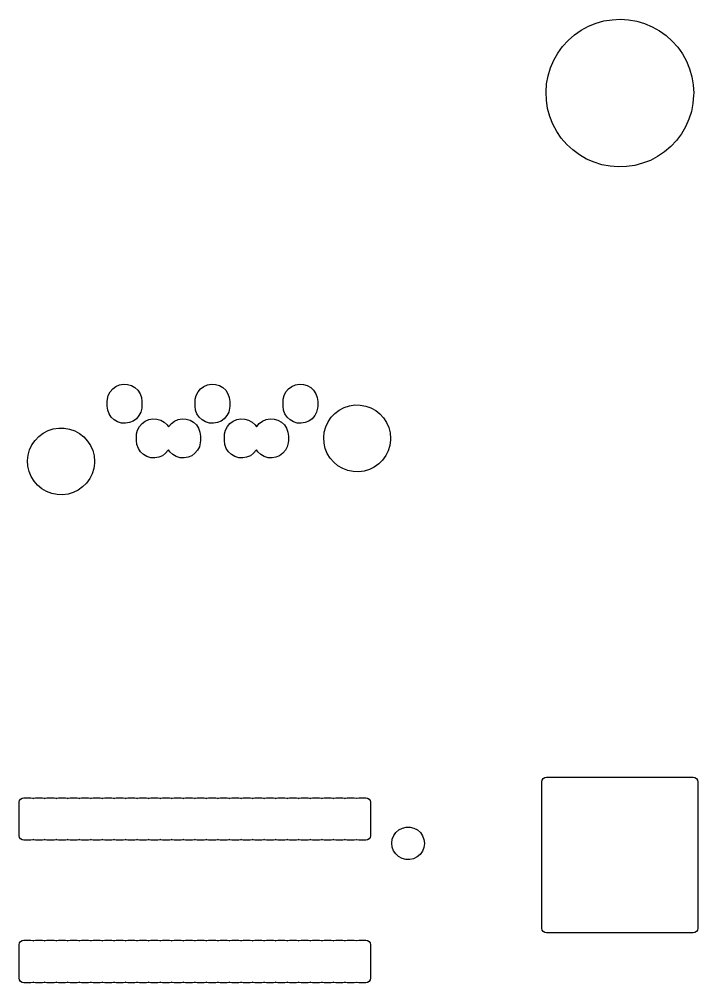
# Model space of a CAD drawing. Extents: x 0.05 to 3.94, y 0.07 to 3.93.
# Drawn here: x 2.775 to 3.933, y 2.282 to 3.926 of the extents above; entities that cross this region are included whole.
import ezdxf

# ---------------------------------------------------------------- set-up
doc = ezdxf.new("R2010")
doc.units = 0
doc.header["$MEASUREMENT"] = 0
doc.layers.add('BLACK', color=7, linetype='CONTINUOUS')

msp = doc.modelspace()

# ---------------------------------------------------------------- linework, layer by layer
at = {"layer": 'BLACK', "linetype": 'CONTINUOUS'}
for p, q in [((3.73399, 3.9073), (3.74636, 3.91399)), ((3.74636, 3.91399), (3.7594, 3.91926)), ((3.7594, 3.91926), (3.77295, 3.92305)), ((3.77295, 3.92305), (3.78683, 3.92529)), ((3.78683, 3.92529), (3.80088, 3.92598)), ((3.80088, 3.92598), (3.81492, 3.9251)), ((3.81492, 3.9251), (3.82877, 3.92266)), ((3.82877, 3.92266), (3.84226, 3.91868)), ((3.84226, 3.91868), (3.85523, 3.91323)), ((3.85523, 3.91323), (3.86751, 3.90637)), ((3.71185, 3.89001), (3.72244, 3.89928)), ((3.72244, 3.89928), (3.73399, 3.9073)), ((3.86751, 3.90637), (3.87894, 3.89818)), ((3.87894, 3.89818), (3.88939, 3.88877)), ((3.6941, 3.86825), (3.70237, 3.87963)), ((3.70237, 3.87963), (3.71185, 3.89001)), ((3.88939, 3.88877), (3.89873, 3.87825)), ((3.68715, 3.85602), (3.6941, 3.86825)), ((3.89873, 3.87825), (3.90684, 3.86676)), ((3.90684, 3.86676), (3.91362, 3.85444)), ((3.68161, 3.84309), (3.68715, 3.85602)), ((3.91362, 3.85444), (3.91898, 3.84143)), ((3.67755, 3.82962), (3.68161, 3.84309)), ((3.91898, 3.84143), (3.92285, 3.82791)), ((3.67403, 3.80176), (3.67501, 3.81579)), ((3.67501, 3.81579), (3.67755, 3.82962)), ((3.92285, 3.82791), (3.9252, 3.81404)), ((3.9252, 3.81404), (3.92598, 3.8)), ((3.67462, 3.78771), (3.67403, 3.80176)), ((3.92598, 3.8), (3.92594, 3.79648)), ((3.67677, 3.77381), (3.67462, 3.78771)), ((3.92476, 3.78247), (3.92203, 3.76867)), ((3.92594, 3.79648), (3.92476, 3.78247)), ((3.68046, 3.76023), (3.67677, 3.77381)), ((3.92203, 3.76867), (3.91777, 3.75526)), ((3.68563, 3.74716), (3.68046, 3.76023)), ((3.91777, 3.75526), (3.91205, 3.74241)), ((3.69224, 3.73474), (3.68563, 3.74716)), ((3.70018, 3.72313), (3.69224, 3.73474)), ((3.91205, 3.74241), (3.90493, 3.73028)), ((3.70937, 3.71248), (3.70018, 3.72313)), ((3.89651, 3.71902), (3.88688, 3.70877)), ((3.90493, 3.73028), (3.89651, 3.71902)), ((3.71969, 3.70293), (3.70937, 3.71248)), ((3.73102, 3.69458), (3.71969, 3.70293)), ((3.87617, 3.69965), (3.86451, 3.69178)), ((3.88688, 3.70877), (3.87617, 3.69965)), ((3.7432, 3.68755), (3.73102, 3.69458)), ((3.75609, 3.68192), (3.7432, 3.68755)), ((3.85204, 3.68527), (3.83893, 3.68018)), ((3.86451, 3.69178), (3.85204, 3.68527)), ((3.76952, 3.67776), (3.75609, 3.68192)), ((3.78334, 3.67512), (3.76952, 3.67776)), ((3.79736, 3.67404), (3.78334, 3.67512)), ((3.81142, 3.67453), (3.79736, 3.67404)), ((3.82533, 3.67659), (3.81142, 3.67453)), ((3.83893, 3.68018), (3.82533, 3.67659)), ((2.92732, 3.28423), (2.93043, 3.29032)), ((2.93043, 3.29032), (2.93486, 3.29553)), ((2.93486, 3.29553), (2.94037, 3.29959)), ((2.94037, 3.29959), (2.94666, 3.30226)), ((2.94666, 3.30226), (2.9534, 3.30342)), ((2.9534, 3.30342), (2.96023, 3.303)), ((2.96023, 3.303), (2.96677, 3.30102)), ((2.96677, 3.30102), (2.97269, 3.29758)), ((2.97269, 3.29758), (2.97765, 3.29288)), ((2.97765, 3.29288), (2.9814, 3.28716)), ((3.07732, 3.28423), (3.08043, 3.29032)), ((3.08043, 3.29032), (3.08486, 3.29553)), ((3.08486, 3.29553), (3.09037, 3.29959)), ((3.09037, 3.29959), (3.09666, 3.30226)), ((3.09666, 3.30226), (3.1034, 3.30342)), ((3.1034, 3.30342), (3.11023, 3.303)), ((3.11023, 3.303), (3.11677, 3.30102)), ((3.11677, 3.30102), (3.12269, 3.29758)), ((3.12269, 3.29758), (3.12765, 3.29288)), ((3.12765, 3.29288), (3.1314, 3.28716)), ((3.22732, 3.28423), (3.23043, 3.29032)), ((3.23043, 3.29032), (3.23486, 3.29553)), ((3.23486, 3.29553), (3.24037, 3.29959)), ((3.24037, 3.29959), (3.24666, 3.30226)), ((3.24666, 3.30226), (3.2534, 3.30342)), ((3.2534, 3.30342), (3.26023, 3.303)), ((3.26023, 3.303), (3.26677, 3.30102)), ((3.26677, 3.30102), (3.27269, 3.29758)), ((3.27269, 3.29758), (3.27765, 3.29288)), ((3.27765, 3.29288), (3.2814, 3.28716)), ((2.92547, 3.27394), (2.9257, 3.27759)), ((2.92547, 3.26606), (2.92547, 3.27394)), ((2.9257, 3.27759), (2.92732, 3.28423)), ((2.9814, 3.28716), (2.98374, 3.28073)), ((2.98374, 3.28073), (2.98453, 3.27394)), ((2.98453, 3.27394), (2.98453, 3.26606)), ((3.07547, 3.27394), (3.0757, 3.27759)), ((3.07547, 3.26606), (3.07547, 3.27394)), ((3.0757, 3.27759), (3.07732, 3.28423)), ((3.1314, 3.28716), (3.13374, 3.28073)), ((3.13374, 3.28073), (3.13453, 3.27394)), ((3.13453, 3.27394), (3.13453, 3.26606)), ((3.22547, 3.27394), (3.2257, 3.27759)), ((3.22547, 3.26606), (3.22547, 3.27394)), ((3.2257, 3.27759), (3.22732, 3.28423)), ((3.2814, 3.28716), (3.28374, 3.28073)), ((3.28374, 3.28073), (3.28453, 3.27394)), ((3.28453, 3.27394), (3.28453, 3.26606)), ((2.92626, 3.25927), (2.92547, 3.26606)), ((2.9286, 3.25284), (2.92626, 3.25927)), ((2.98268, 3.25577), (2.97957, 3.24968)), ((2.9843, 3.26241), (2.98268, 3.25577)), ((2.98453, 3.26606), (2.9843, 3.26241)), ((3.07626, 3.25927), (3.07547, 3.26606)), ((3.0786, 3.25284), (3.07626, 3.25927)), ((3.13268, 3.25577), (3.12957, 3.24968)), ((3.1343, 3.26241), (3.13268, 3.25577)), ((3.13453, 3.26606), (3.1343, 3.26241)), ((3.22626, 3.25927), (3.22547, 3.26606)), ((3.2286, 3.25284), (3.22626, 3.25927)), ((3.28268, 3.25577), (3.27957, 3.24968)), ((3.2843, 3.26241), (3.28268, 3.25577)), ((3.28453, 3.26606), (3.2843, 3.26241)), ((3.31395, 3.25363), (3.32143, 3.25925)), ((3.32143, 3.25925), (3.32973, 3.26357)), ((3.32973, 3.26357), (3.33862, 3.26648)), ((3.33862, 3.26648), (3.34787, 3.26789)), ((3.34787, 3.26789), (3.35722, 3.26778)), ((3.35722, 3.26778), (3.36643, 3.26614)), ((3.36643, 3.26614), (3.37525, 3.26301)), ((3.37525, 3.26301), (3.38344, 3.25849)), ((3.38344, 3.25849), (3.39078, 3.2527)), ((2.93235, 3.24712), (2.9286, 3.25284)), ((2.93731, 3.24242), (2.93235, 3.24712)), ((2.94323, 3.23898), (2.93731, 3.24242)), ((2.94977, 3.237), (2.94323, 3.23898)), ((2.96963, 3.24041), (2.96334, 3.23774)), ((2.97514, 3.24447), (2.96963, 3.24041)), ((2.97957, 3.24968), (2.97514, 3.24447)), ((2.98486, 3.23648), (2.99037, 3.24053)), ((2.99037, 3.24053), (2.99666, 3.24321)), ((2.99666, 3.24321), (3.0034, 3.24437)), ((3.0034, 3.24437), (3.01023, 3.24394)), ((3.01023, 3.24394), (3.01677, 3.24196)), ((3.01677, 3.24196), (3.02269, 3.23853)), ((3.02269, 3.23853), (3.02765, 3.23382)), ((3.03486, 3.23648), (3.04037, 3.24053)), ((3.04037, 3.24053), (3.04666, 3.24321)), ((3.04666, 3.24321), (3.0534, 3.24437)), ((3.0534, 3.24437), (3.06023, 3.24394)), ((3.06023, 3.24394), (3.06677, 3.24196)), ((3.06677, 3.24196), (3.07269, 3.23853)), ((3.07269, 3.23853), (3.07765, 3.23382)), ((3.08235, 3.24712), (3.0786, 3.25284)), ((3.08731, 3.24242), (3.08235, 3.24712)), ((3.09323, 3.23898), (3.08731, 3.24242)), ((3.09977, 3.237), (3.09323, 3.23898)), ((3.11963, 3.24041), (3.11334, 3.23774)), ((3.12514, 3.24447), (3.11963, 3.24041)), ((3.12957, 3.24968), (3.12514, 3.24447)), ((3.13486, 3.23648), (3.14037, 3.24053)), ((3.14037, 3.24053), (3.14666, 3.24321)), ((3.14666, 3.24321), (3.1534, 3.24437)), ((3.1534, 3.24437), (3.16023, 3.24394)), ((3.16023, 3.24394), (3.16677, 3.24196)), ((3.16677, 3.24196), (3.17269, 3.23853)), ((3.17269, 3.23853), (3.17765, 3.23382)), ((3.18486, 3.23648), (3.19037, 3.24053)), ((3.19037, 3.24053), (3.19666, 3.24321)), ((3.19666, 3.24321), (3.2034, 3.24437)), ((3.2034, 3.24437), (3.21023, 3.24394)), ((3.21023, 3.24394), (3.21677, 3.24196)), ((3.21677, 3.24196), (3.22269, 3.23853)), ((3.22269, 3.23853), (3.22765, 3.23382)), ((3.23235, 3.24712), (3.2286, 3.25284)), ((3.23731, 3.24242), (3.23235, 3.24712)), ((3.24323, 3.23898), (3.23731, 3.24242)), ((3.24977, 3.237), (3.24323, 3.23898)), ((3.26963, 3.24041), (3.26334, 3.23774)), ((3.27514, 3.24447), (3.26963, 3.24041)), ((3.27957, 3.24968), (3.27514, 3.24447)), ((3.29827, 3.23066), (3.30221, 3.23914)), ((3.30221, 3.23914), (3.30749, 3.24687)), ((3.30749, 3.24687), (3.31395, 3.25363)), ((3.39078, 3.2527), (3.39708, 3.24578)), ((3.39708, 3.24578), (3.40216, 3.23792)), ((2.81631, 3.21988), (2.82461, 3.2242)), ((2.82461, 3.2242), (2.8335, 3.22711)), ((2.8335, 3.22711), (2.84275, 3.22852)), ((2.84275, 3.22852), (2.8521, 3.22841)), ((2.8521, 3.22841), (2.86131, 3.22677)), ((2.86131, 3.22677), (2.87013, 3.22364)), ((2.87013, 3.22364), (2.87832, 3.21912)), ((2.9566, 3.23658), (2.94977, 3.237)), ((2.96334, 3.23774), (2.9566, 3.23658)), ((2.9757, 3.21853), (2.97732, 3.22517)), ((2.97732, 3.22517), (2.98043, 3.23127)), ((2.98043, 3.23127), (2.98486, 3.23648)), ((3.02765, 3.23382), (3.02995, 3.23032)), ((3.02995, 3.23032), (3.03043, 3.23127)), ((3.03043, 3.23127), (3.03486, 3.23648)), ((3.07765, 3.23382), (3.0814, 3.2281)), ((3.0814, 3.2281), (3.08374, 3.22167)), ((3.1066, 3.23658), (3.09977, 3.237)), ((3.11334, 3.23774), (3.1066, 3.23658)), ((3.1257, 3.21853), (3.12732, 3.22517)), ((3.12732, 3.22517), (3.13043, 3.23127)), ((3.13043, 3.23127), (3.13486, 3.23648)), ((3.17765, 3.23382), (3.17995, 3.23032)), ((3.17995, 3.23032), (3.18043, 3.23127)), ((3.18043, 3.23127), (3.18486, 3.23648)), ((3.22765, 3.23382), (3.2314, 3.2281)), ((3.2314, 3.2281), (3.23374, 3.22167)), ((3.2566, 3.23658), (3.24977, 3.237)), ((3.26334, 3.23774), (3.2566, 3.23658)), ((3.29577, 3.22164), (3.29827, 3.23066)), ((3.40216, 3.23792), (3.40589, 3.22934)), ((3.40589, 3.22934), (3.40817, 3.22027)), ((2.7971, 3.19977), (2.80237, 3.2075)), ((2.80237, 3.2075), (2.80883, 3.21426)), ((2.80883, 3.21426), (2.81631, 3.21988)), ((2.87832, 3.21912), (2.88567, 3.21333)), ((2.88567, 3.21333), (2.89196, 3.20641)), ((2.89196, 3.20641), (2.89704, 3.19855)), ((2.97547, 3.21488), (2.9757, 3.21853)), ((2.97547, 3.20701), (2.97547, 3.21488)), ((2.97626, 3.20022), (2.97547, 3.20701)), ((3.08374, 3.22167), (3.08453, 3.21488)), ((3.08453, 3.20701), (3.0843, 3.20336)), ((3.08453, 3.21488), (3.08453, 3.20701)), ((3.12547, 3.21488), (3.1257, 3.21853)), ((3.12547, 3.20701), (3.12547, 3.21488)), ((3.12626, 3.20022), (3.12547, 3.20701)), ((3.23374, 3.22167), (3.23453, 3.21488)), ((3.23453, 3.20701), (3.2343, 3.20336)), ((3.23453, 3.21488), (3.23453, 3.20701)), ((3.29478, 3.21234), (3.29577, 3.22164)), ((3.29532, 3.203), (3.29478, 3.21234)), ((3.40887, 3.20816), (3.40765, 3.19888)), ((3.40817, 3.22027), (3.40894, 3.21094)), ((3.40894, 3.21094), (3.40887, 3.20816)), ((2.79066, 3.18227), (2.79316, 3.19129)), ((2.79316, 3.19129), (2.7971, 3.19977)), ((2.89704, 3.19855), (2.90077, 3.18997)), ((2.90077, 3.18997), (2.90305, 3.1809)), ((2.9786, 3.19379), (2.97626, 3.20022)), ((2.98235, 3.18807), (2.9786, 3.19379)), ((3.02957, 3.19062), (3.02514, 3.18541)), ((3.03005, 3.19157), (3.02957, 3.19062)), ((3.03235, 3.18807), (3.03005, 3.19157)), ((3.07957, 3.19062), (3.07514, 3.18541)), ((3.08268, 3.19672), (3.07957, 3.19062)), ((3.0843, 3.20336), (3.08268, 3.19672)), ((3.1286, 3.19379), (3.12626, 3.20022)), ((3.13235, 3.18807), (3.1286, 3.19379)), ((3.17957, 3.19062), (3.17514, 3.18541)), ((3.18005, 3.19157), (3.17957, 3.19062)), ((3.18235, 3.18807), (3.18005, 3.19157)), ((3.22957, 3.19062), (3.22514, 3.18541)), ((3.23268, 3.19672), (3.22957, 3.19062)), ((3.2343, 3.20336), (3.23268, 3.19672)), ((3.29738, 3.19387), (3.29532, 3.203)), ((3.3009, 3.18521), (3.29738, 3.19387)), ((3.40493, 3.18993), (3.40078, 3.18154)), ((3.40765, 3.19888), (3.40493, 3.18993)), ((2.78966, 3.17297), (2.79066, 3.18227)), ((2.7902, 3.16363), (2.78966, 3.17297)), ((2.90305, 3.1809), (2.90382, 3.17157)), ((2.98731, 3.18336), (2.98235, 3.18807)), ((2.99323, 3.17993), (2.98731, 3.18336)), ((2.99977, 3.17795), (2.99323, 3.17993)), ((3.0066, 3.17752), (2.99977, 3.17795)), ((3.01334, 3.17868), (3.0066, 3.17752)), ((3.01963, 3.18136), (3.01334, 3.17868)), ((3.02514, 3.18541), (3.01963, 3.18136)), ((3.03731, 3.18336), (3.03235, 3.18807)), ((3.04323, 3.17993), (3.03731, 3.18336)), ((3.04977, 3.17795), (3.04323, 3.17993)), ((3.0566, 3.17752), (3.04977, 3.17795)), ((3.06334, 3.17868), (3.0566, 3.17752)), ((3.06963, 3.18136), (3.06334, 3.17868)), ((3.07514, 3.18541), (3.06963, 3.18136)), ((3.13731, 3.18336), (3.13235, 3.18807)), ((3.14323, 3.17993), (3.13731, 3.18336)), ((3.14977, 3.17795), (3.14323, 3.17993)), ((3.1566, 3.17752), (3.14977, 3.17795)), ((3.16334, 3.17868), (3.1566, 3.17752)), ((3.16963, 3.18136), (3.16334, 3.17868)), ((3.17514, 3.18541), (3.16963, 3.18136)), ((3.18731, 3.18336), (3.18235, 3.18807)), ((3.19323, 3.17993), (3.18731, 3.18336)), ((3.19977, 3.17795), (3.19323, 3.17993)), ((3.2066, 3.17752), (3.19977, 3.17795)), ((3.21334, 3.17868), (3.2066, 3.17752)), ((3.21963, 3.18136), (3.21334, 3.17868)), ((3.22514, 3.18541), (3.21963, 3.18136)), ((3.30578, 3.17723), (3.3009, 3.18521)), ((3.31191, 3.17016), (3.30578, 3.17723)), ((3.39532, 3.17395), (3.3887, 3.16734)), ((3.40078, 3.18154), (3.39532, 3.17395)), ((2.79226, 3.1545), (2.7902, 3.16363)), ((2.90253, 3.15951), (2.89981, 3.15056)), ((2.90375, 3.16879), (2.90253, 3.15951)), ((2.90382, 3.17157), (2.90375, 3.16879)), ((3.31911, 3.16418), (3.31191, 3.17016)), ((3.32718, 3.15946), (3.31911, 3.16418)), ((3.33592, 3.15612), (3.32718, 3.15946)), ((3.37268, 3.15779), (3.36372, 3.15511)), ((3.38108, 3.16191), (3.37268, 3.15779)), ((3.3887, 3.16734), (3.38108, 3.16191)), ((2.79578, 3.14584), (2.79226, 3.1545)), ((2.80067, 3.13786), (2.79578, 3.14584)), ((2.89567, 3.14217), (2.89021, 3.13458)), ((2.89981, 3.15056), (2.89567, 3.14217)), ((3.34509, 3.15426), (3.33592, 3.15612)), ((3.35444, 3.15392), (3.34509, 3.15426)), ((3.36372, 3.15511), (3.35444, 3.15392)), ((2.80679, 3.13079), (2.80067, 3.13786)), ((2.81399, 3.12481), (2.80679, 3.13079)), ((2.82207, 3.12009), (2.81399, 3.12481)), ((2.88358, 3.12797), (2.87596, 3.12254)), ((2.89021, 3.13458), (2.88358, 3.12797)), ((2.83081, 3.11675), (2.82207, 3.12009)), ((2.83997, 3.11489), (2.83081, 3.11675)), ((2.84932, 3.11455), (2.83997, 3.11489)), ((2.8586, 3.11574), (2.84932, 3.11455)), ((2.86756, 3.11842), (2.8586, 3.11574)), ((2.87596, 3.12254), (2.86756, 3.11842)), ((3.66773, 2.62801), (3.66943, 2.63057)), ((3.66943, 2.63057), (3.67199, 2.63227)), ((3.67199, 2.63227), (3.675, 2.63287)), ((3.675, 2.63287), (3.925, 2.63287)), ((3.925, 2.63287), (3.92801, 2.63227)), ((3.92801, 2.63227), (3.93057, 2.63057)), ((3.93057, 2.63057), (3.93227, 2.62801)), ((3.66713, 2.625), (3.66773, 2.62801)), ((3.66713, 2.375), (3.66713, 2.625)), ((3.93227, 2.62801), (3.93287, 2.625)), ((3.93287, 2.625), (3.93287, 2.375)), ((2.78029, 2.59727), (2.7833, 2.59787)), ((2.7833, 2.59787), (2.7953, 2.59787)), ((2.7953, 2.59787), (2.79831, 2.59727)), ((2.79999, 2.59727), (2.803, 2.59787)), ((2.803, 2.59787), (2.815, 2.59787)), ((2.815, 2.59787), (2.81801, 2.59727)), ((2.81969, 2.59727), (2.8227, 2.59787)), ((2.8227, 2.59787), (2.8347, 2.59787)), ((2.8347, 2.59787), (2.83771, 2.59727)), ((2.83939, 2.59727), (2.8424, 2.59787)), ((2.8424, 2.59787), (2.8544, 2.59787)), ((2.8544, 2.59787), (2.85741, 2.59727)), ((2.85909, 2.59727), (2.8621, 2.59787)), ((2.8621, 2.59787), (2.8741, 2.59787)), ((2.8741, 2.59787), (2.87711, 2.59727)), ((2.87879, 2.59727), (2.8818, 2.59787)), ((2.8818, 2.59787), (2.8938, 2.59787)), ((2.8938, 2.59787), (2.89681, 2.59727)), ((2.89849, 2.59727), (2.9015, 2.59787)), ((2.9015, 2.59787), (2.9135, 2.59787)), ((2.9135, 2.59787), (2.91651, 2.59727)), ((2.91819, 2.59727), (2.9212, 2.59787)), ((2.9212, 2.59787), (2.9332, 2.59787)), ((2.9332, 2.59787), (2.93621, 2.59727)), ((2.93789, 2.59727), (2.9409, 2.59787)), ((2.9409, 2.59787), (2.9529, 2.59787)), ((2.9529, 2.59787), (2.95591, 2.59727)), ((2.95759, 2.59727), (2.9606, 2.59787)), ((2.9606, 2.59787), (2.9726, 2.59787)), ((2.9726, 2.59787), (2.97561, 2.59727)), ((2.97729, 2.59727), (2.9803, 2.59787)), ((2.9803, 2.59787), (2.9923, 2.59787)), ((2.9923, 2.59787), (2.99531, 2.59727)), ((2.99699, 2.59727), (3, 2.59787)), ((3, 2.59787), (3.012, 2.59787)), ((3.012, 2.59787), (3.01501, 2.59727)), ((3.01669, 2.59727), (3.0197, 2.59787)), ((3.0197, 2.59787), (3.0317, 2.59787)), ((3.0317, 2.59787), (3.03471, 2.59727)), ((3.03639, 2.59727), (3.0394, 2.59787)), ((3.0394, 2.59787), (3.0514, 2.59787)), ((3.0514, 2.59787), (3.05441, 2.59727)), ((3.05609, 2.59727), (3.0591, 2.59787)), ((3.0591, 2.59787), (3.0711, 2.59787)), ((3.0711, 2.59787), (3.07411, 2.59727)), ((3.07579, 2.59727), (3.0788, 2.59787)), ((3.0788, 2.59787), (3.0908, 2.59787)), ((3.0908, 2.59787), (3.09381, 2.59727)), ((3.09549, 2.59727), (3.0985, 2.59787)), ((3.0985, 2.59787), (3.1105, 2.59787)), ((3.1105, 2.59787), (3.11351, 2.59727)), ((3.11519, 2.59727), (3.1182, 2.59787)), ((3.1182, 2.59787), (3.1302, 2.59787)), ((3.1302, 2.59787), (3.13321, 2.59727)), ((3.13489, 2.59727), (3.1379, 2.59787)), ((3.1379, 2.59787), (3.1499, 2.59787)), ((3.1499, 2.59787), (3.15291, 2.59727)), ((3.15459, 2.59727), (3.1576, 2.59787)), ((3.1576, 2.59787), (3.1696, 2.59787)), ((3.1696, 2.59787), (3.17261, 2.59727)), ((3.17429, 2.59727), (3.1773, 2.59787)), ((3.1773, 2.59787), (3.1893, 2.59787)), ((3.1893, 2.59787), (3.19231, 2.59727)), ((3.19399, 2.59727), (3.197, 2.59787)), ((3.197, 2.59787), (3.209, 2.59787)), ((3.209, 2.59787), (3.21201, 2.59727)), ((3.21369, 2.59727), (3.2167, 2.59787)), ((3.2167, 2.59787), (3.2287, 2.59787)), ((3.2287, 2.59787), (3.23171, 2.59727)), ((3.23339, 2.59727), (3.2364, 2.59787)), ((3.2364, 2.59787), (3.2484, 2.59787)), ((3.2484, 2.59787), (3.25141, 2.59727)), ((3.25309, 2.59727), (3.2561, 2.59787)), ((3.2561, 2.59787), (3.2681, 2.59787)), ((3.2681, 2.59787), (3.27111, 2.59727)), ((3.27279, 2.59727), (3.2758, 2.59787)), ((3.2758, 2.59787), (3.2878, 2.59787)), ((3.2878, 2.59787), (3.29081, 2.59727)), ((3.29249, 2.59727), (3.2955, 2.59787)), ((3.2955, 2.59787), (3.3075, 2.59787)), ((3.3075, 2.59787), (3.31051, 2.59727)), ((3.31219, 2.59727), (3.3152, 2.59787)), ((3.3152, 2.59787), (3.3272, 2.59787)), ((3.3272, 2.59787), (3.33021, 2.59727)), ((3.33189, 2.59727), (3.3349, 2.59787)), ((3.3349, 2.59787), (3.3469, 2.59787)), ((3.3469, 2.59787), (3.34991, 2.59727)), ((3.35159, 2.59727), (3.3546, 2.59787)), ((3.3546, 2.59787), (3.3666, 2.59787)), ((3.3666, 2.59787), (3.36961, 2.59727)), ((2.77543, 2.59), (2.77603, 2.59301)), ((2.77543, 2.533), (2.77543, 2.59)), ((2.77603, 2.59301), (2.77773, 2.59557)), ((2.77773, 2.59557), (2.78029, 2.59727)), ((2.79831, 2.59727), (2.79915, 2.59672)), ((2.79915, 2.59672), (2.79999, 2.59727)), ((2.81801, 2.59727), (2.81885, 2.59672)), ((2.81885, 2.59672), (2.81969, 2.59727)), ((2.83771, 2.59727), (2.83855, 2.59672)), ((2.83855, 2.59672), (2.83939, 2.59727)), ((2.85741, 2.59727), (2.85825, 2.59672)), ((2.85825, 2.59672), (2.85909, 2.59727)), ((2.87711, 2.59727), (2.87795, 2.59672)), ((2.87795, 2.59672), (2.87879, 2.59727)), ((2.89681, 2.59727), (2.89765, 2.59672)), ((2.89765, 2.59672), (2.89849, 2.59727)), ((2.91651, 2.59727), (2.91735, 2.59672)), ((2.91735, 2.59672), (2.91819, 2.59727)), ((2.93621, 2.59727), (2.93705, 2.59672)), ((2.93705, 2.59672), (2.93789, 2.59727)), ((2.95591, 2.59727), (2.95675, 2.59672)), ((2.95675, 2.59672), (2.95759, 2.59727)), ((2.97561, 2.59727), (2.97645, 2.59672)), ((2.97645, 2.59672), (2.97729, 2.59727)), ((2.99531, 2.59727), (2.99615, 2.59672)), ((2.99615, 2.59672), (2.99699, 2.59727)), ((3.01501, 2.59727), (3.01585, 2.59672)), ((3.01585, 2.59672), (3.01669, 2.59727)), ((3.03471, 2.59727), (3.03555, 2.59672)), ((3.03555, 2.59672), (3.03639, 2.59727)), ((3.05441, 2.59727), (3.05525, 2.59672)), ((3.05525, 2.59672), (3.05609, 2.59727)), ((3.07411, 2.59727), (3.07495, 2.59672)), ((3.07495, 2.59672), (3.07579, 2.59727)), ((3.09381, 2.59727), (3.09465, 2.59672)), ((3.09465, 2.59672), (3.09549, 2.59727)), ((3.11351, 2.59727), (3.11435, 2.59672)), ((3.11435, 2.59672), (3.11519, 2.59727)), ((3.13321, 2.59727), (3.13405, 2.59672)), ((3.13405, 2.59672), (3.13489, 2.59727)), ((3.15291, 2.59727), (3.15375, 2.59672)), ((3.15375, 2.59672), (3.15459, 2.59727)), ((3.17261, 2.59727), (3.17345, 2.59672)), ((3.17345, 2.59672), (3.17429, 2.59727)), ((3.19231, 2.59727), (3.19315, 2.59672)), ((3.19315, 2.59672), (3.19399, 2.59727)), ((3.21201, 2.59727), (3.21285, 2.59672)), ((3.21285, 2.59672), (3.21369, 2.59727)), ((3.23171, 2.59727), (3.23255, 2.59672)), ((3.23255, 2.59672), (3.23339, 2.59727)), ((3.25141, 2.59727), (3.25225, 2.59672)), ((3.25225, 2.59672), (3.25309, 2.59727)), ((3.27111, 2.59727), (3.27195, 2.59672)), ((3.27195, 2.59672), (3.27279, 2.59727)), ((3.29081, 2.59727), (3.29165, 2.59672)), ((3.29165, 2.59672), (3.29249, 2.59727)), ((3.31051, 2.59727), (3.31135, 2.59672)), ((3.31135, 2.59672), (3.31219, 2.59727)), ((3.33021, 2.59727), (3.33105, 2.59672)), ((3.33105, 2.59672), (3.33189, 2.59727)), ((3.34991, 2.59727), (3.35075, 2.59672)), ((3.35075, 2.59672), (3.35159, 2.59727)), ((3.36961, 2.59727), (3.37217, 2.59557)), ((3.37217, 2.59557), (3.37387, 2.59301)), ((3.37387, 2.59301), (3.37447, 2.59)), ((3.37447, 2.59), (3.37447, 2.533)), ((2.77603, 2.52999), (2.77543, 2.533)), ((3.37447, 2.533), (3.37387, 2.52999)), ((3.4118, 2.52693), (3.41423, 2.53317)), ((3.41423, 2.53317), (3.41809, 2.53865)), ((3.41809, 2.53865), (3.42313, 2.54305)), ((3.42313, 2.54305), (3.42908, 2.54613)), ((3.42908, 2.54613), (3.4356, 2.54769)), ((3.4356, 2.54769), (3.44229, 2.54765)), ((3.44229, 2.54765), (3.44879, 2.54602)), ((3.44879, 2.54602), (3.45471, 2.54289)), ((3.45471, 2.54289), (3.45971, 2.53843)), ((3.45971, 2.53843), (3.4635, 2.53291)), ((3.4635, 2.53291), (3.46587, 2.52665)), ((2.77773, 2.52743), (2.77603, 2.52999)), ((2.78029, 2.52573), (2.77773, 2.52743)), ((2.7833, 2.52513), (2.78029, 2.52573)), ((2.7953, 2.52513), (2.7833, 2.52513)), ((2.79831, 2.52573), (2.7953, 2.52513)), ((2.79915, 2.52628), (2.79831, 2.52573)), ((2.79999, 2.52573), (2.79915, 2.52628)), ((2.803, 2.52513), (2.79999, 2.52573)), ((2.815, 2.52513), (2.803, 2.52513)), ((2.81801, 2.52573), (2.815, 2.52513)), ((2.81885, 2.52628), (2.81801, 2.52573)), ((2.81969, 2.52573), (2.81885, 2.52628)), ((2.8227, 2.52513), (2.81969, 2.52573)), ((2.8347, 2.52513), (2.8227, 2.52513)), ((2.83771, 2.52573), (2.8347, 2.52513)), ((2.83855, 2.52628), (2.83771, 2.52573)), ((2.83939, 2.52573), (2.83855, 2.52628)), ((2.8424, 2.52513), (2.83939, 2.52573)), ((2.8544, 2.52513), (2.8424, 2.52513)), ((2.85741, 2.52573), (2.8544, 2.52513)), ((2.85825, 2.52628), (2.85741, 2.52573)), ((2.85909, 2.52573), (2.85825, 2.52628)), ((2.8621, 2.52513), (2.85909, 2.52573)), ((2.8741, 2.52513), (2.8621, 2.52513)), ((2.87711, 2.52573), (2.8741, 2.52513)), ((2.87795, 2.52628), (2.87711, 2.52573)), ((2.87879, 2.52573), (2.87795, 2.52628)), ((2.8818, 2.52513), (2.87879, 2.52573)), ((2.8938, 2.52513), (2.8818, 2.52513)), ((2.89681, 2.52573), (2.8938, 2.52513)), ((2.89765, 2.52628), (2.89681, 2.52573)), ((2.89849, 2.52573), (2.89765, 2.52628)), ((2.9015, 2.52513), (2.89849, 2.52573)), ((2.9135, 2.52513), (2.9015, 2.52513)), ((2.91651, 2.52573), (2.9135, 2.52513)), ((2.91735, 2.52628), (2.91651, 2.52573)), ((2.91819, 2.52573), (2.91735, 2.52628)), ((2.9212, 2.52513), (2.91819, 2.52573)), ((2.9332, 2.52513), (2.9212, 2.52513)), ((2.93621, 2.52573), (2.9332, 2.52513)), ((2.93705, 2.52628), (2.93621, 2.52573)), ((2.93789, 2.52573), (2.93705, 2.52628)), ((2.9409, 2.52513), (2.93789, 2.52573)), ((2.9529, 2.52513), (2.9409, 2.52513)), ((2.95591, 2.52573), (2.9529, 2.52513)), ((2.95675, 2.52628), (2.95591, 2.52573)), ((2.95759, 2.52573), (2.95675, 2.52628)), ((2.9606, 2.52513), (2.95759, 2.52573)), ((2.9726, 2.52513), (2.9606, 2.52513)), ((2.97561, 2.52573), (2.9726, 2.52513)), ((2.97645, 2.52628), (2.97561, 2.52573)), ((2.97729, 2.52573), (2.97645, 2.52628)), ((2.9803, 2.52513), (2.97729, 2.52573)), ((2.9923, 2.52513), (2.9803, 2.52513)), ((2.99531, 2.52573), (2.9923, 2.52513)), ((2.99615, 2.52628), (2.99531, 2.52573)), ((2.99699, 2.52573), (2.99615, 2.52628)), ((3, 2.52513), (2.99699, 2.52573)), ((3.012, 2.52513), (3, 2.52513)), ((3.01501, 2.52573), (3.012, 2.52513)), ((3.01585, 2.52628), (3.01501, 2.52573)), ((3.01669, 2.52573), (3.01585, 2.52628)), ((3.0197, 2.52513), (3.01669, 2.52573)), ((3.0317, 2.52513), (3.0197, 2.52513)), ((3.03471, 2.52573), (3.0317, 2.52513)), ((3.03555, 2.52628), (3.03471, 2.52573)), ((3.03639, 2.52573), (3.03555, 2.52628)), ((3.0394, 2.52513), (3.03639, 2.52573)), ((3.0514, 2.52513), (3.0394, 2.52513)), ((3.05441, 2.52573), (3.0514, 2.52513)), ((3.05525, 2.52628), (3.05441, 2.52573)), ((3.05609, 2.52573), (3.05525, 2.52628)), ((3.0591, 2.52513), (3.05609, 2.52573)), ((3.0711, 2.52513), (3.0591, 2.52513)), ((3.07411, 2.52573), (3.0711, 2.52513)), ((3.07495, 2.52628), (3.07411, 2.52573)), ((3.07579, 2.52573), (3.07495, 2.52628)), ((3.0788, 2.52513), (3.07579, 2.52573)), ((3.0908, 2.52513), (3.0788, 2.52513)), ((3.09381, 2.52573), (3.0908, 2.52513)), ((3.09465, 2.52628), (3.09381, 2.52573)), ((3.09549, 2.52573), (3.09465, 2.52628)), ((3.0985, 2.52513), (3.09549, 2.52573)), ((3.1105, 2.52513), (3.0985, 2.52513)), ((3.11351, 2.52573), (3.1105, 2.52513)), ((3.11435, 2.52628), (3.11351, 2.52573)), ((3.11519, 2.52573), (3.11435, 2.52628)), ((3.1182, 2.52513), (3.11519, 2.52573)), ((3.1302, 2.52513), (3.1182, 2.52513)), ((3.13321, 2.52573), (3.1302, 2.52513)), ((3.13405, 2.52628), (3.13321, 2.52573)), ((3.13489, 2.52573), (3.13405, 2.52628)), ((3.1379, 2.52513), (3.13489, 2.52573)), ((3.1499, 2.52513), (3.1379, 2.52513)), ((3.15291, 2.52573), (3.1499, 2.52513)), ((3.15375, 2.52628), (3.15291, 2.52573)), ((3.15459, 2.52573), (3.15375, 2.52628)), ((3.1576, 2.52513), (3.15459, 2.52573)), ((3.1696, 2.52513), (3.1576, 2.52513)), ((3.17261, 2.52573), (3.1696, 2.52513)), ((3.17345, 2.52628), (3.17261, 2.52573)), ((3.17429, 2.52573), (3.17345, 2.52628)), ((3.1773, 2.52513), (3.17429, 2.52573)), ((3.1893, 2.52513), (3.1773, 2.52513)), ((3.19231, 2.52573), (3.1893, 2.52513)), ((3.19315, 2.52628), (3.19231, 2.52573)), ((3.19399, 2.52573), (3.19315, 2.52628)), ((3.197, 2.52513), (3.19399, 2.52573)), ((3.209, 2.52513), (3.197, 2.52513)), ((3.21201, 2.52573), (3.209, 2.52513)), ((3.21285, 2.52628), (3.21201, 2.52573)), ((3.21369, 2.52573), (3.21285, 2.52628)), ((3.2167, 2.52513), (3.21369, 2.52573)), ((3.2287, 2.52513), (3.2167, 2.52513)), ((3.23171, 2.52573), (3.2287, 2.52513)), ((3.23255, 2.52628), (3.23171, 2.52573)), ((3.23339, 2.52573), (3.23255, 2.52628)), ((3.2364, 2.52513), (3.23339, 2.52573)), ((3.2484, 2.52513), (3.2364, 2.52513)), ((3.25141, 2.52573), (3.2484, 2.52513)), ((3.25225, 2.52628), (3.25141, 2.52573)), ((3.25309, 2.52573), (3.25225, 2.52628)), ((3.2561, 2.52513), (3.25309, 2.52573)), ((3.2681, 2.52513), (3.2561, 2.52513)), ((3.27111, 2.52573), (3.2681, 2.52513)), ((3.27195, 2.52628), (3.27111, 2.52573)), ((3.27279, 2.52573), (3.27195, 2.52628)), ((3.2758, 2.52513), (3.27279, 2.52573)), ((3.2878, 2.52513), (3.2758, 2.52513)), ((3.29081, 2.52573), (3.2878, 2.52513)), ((3.29165, 2.52628), (3.29081, 2.52573)), ((3.29249, 2.52573), (3.29165, 2.52628)), ((3.2955, 2.52513), (3.29249, 2.52573)), ((3.3075, 2.52513), (3.2955, 2.52513)), ((3.31051, 2.52573), (3.3075, 2.52513)), ((3.31135, 2.52628), (3.31051, 2.52573)), ((3.31219, 2.52573), (3.31135, 2.52628)), ((3.3152, 2.52513), (3.31219, 2.52573)), ((3.3272, 2.52513), (3.3152, 2.52513)), ((3.33021, 2.52573), (3.3272, 2.52513)), ((3.33105, 2.52628), (3.33021, 2.52573)), ((3.33189, 2.52573), (3.33105, 2.52628)), ((3.3349, 2.52513), (3.33189, 2.52573)), ((3.3469, 2.52513), (3.3349, 2.52513)), ((3.34991, 2.52573), (3.3469, 2.52513)), ((3.35075, 2.52628), (3.34991, 2.52573)), ((3.35159, 2.52573), (3.35075, 2.52628)), ((3.3546, 2.52513), (3.35159, 2.52573)), ((3.3666, 2.52513), (3.3546, 2.52513)), ((3.36961, 2.52573), (3.3666, 2.52513)), ((3.37217, 2.52743), (3.36961, 2.52573)), ((3.37387, 2.52999), (3.37217, 2.52743)), ((3.41093, 2.52029), (3.4118, 2.52693)), ((3.41166, 2.51363), (3.41093, 2.52029)), ((3.46667, 2.51942), (3.46572, 2.51279)), ((3.46587, 2.52665), (3.46667, 2.52)), ((3.46667, 2.52), (3.46667, 2.51942)), ((3.41396, 2.50735), (3.41166, 2.51363)), ((3.4177, 2.50179), (3.41396, 2.50735)), ((3.42265, 2.49728), (3.4177, 2.50179)), ((3.45932, 2.50113), (3.45423, 2.49678)), ((3.46323, 2.50657), (3.45932, 2.50113)), ((3.46572, 2.51279), (3.46323, 2.50657)), ((3.42854, 2.49408), (3.42265, 2.49728)), ((3.43502, 2.49238), (3.42854, 2.49408)), ((3.44171, 2.49228), (3.43502, 2.49238)), ((3.44824, 2.49377), (3.44171, 2.49228)), ((3.45423, 2.49678), (3.44824, 2.49377)), ((3.66773, 2.37199), (3.66713, 2.375)), ((3.66943, 2.36943), (3.66773, 2.37199)), ((3.67199, 2.36773), (3.66943, 2.36943)), ((3.675, 2.36713), (3.67199, 2.36773)), ((3.92801, 2.36773), (3.925, 2.36713)), ((3.93057, 2.36943), (3.92801, 2.36773)), ((3.93227, 2.37199), (3.93057, 2.36943)), ((3.93287, 2.375), (3.93227, 2.37199)), ((2.77603, 2.35001), (2.77773, 2.35257)), ((2.77773, 2.35257), (2.78029, 2.35427)), ((2.78029, 2.35427), (2.7833, 2.35487)), ((2.7833, 2.35487), (2.7953, 2.35487)), ((2.7953, 2.35487), (2.79831, 2.35427)), ((2.79831, 2.35427), (2.79915, 2.35372)), ((2.79915, 2.35372), (2.79999, 2.35427)), ((2.79999, 2.35427), (2.803, 2.35487)), ((2.803, 2.35487), (2.815, 2.35487)), ((2.815, 2.35487), (2.81801, 2.35427)), ((2.81801, 2.35427), (2.81885, 2.35372)), ((2.81885, 2.35372), (2.81969, 2.35427)), ((2.81969, 2.35427), (2.8227, 2.35487)), ((2.8227, 2.35487), (2.8347, 2.35487)), ((2.8347, 2.35487), (2.83771, 2.35427)), ((2.83771, 2.35427), (2.83855, 2.35372)), ((2.83855, 2.35372), (2.83939, 2.35427)), ((2.83939, 2.35427), (2.8424, 2.35487)), ((2.8424, 2.35487), (2.8544, 2.35487)), ((2.8544, 2.35487), (2.85741, 2.35427)), ((2.85741, 2.35427), (2.85825, 2.35372)), ((2.85825, 2.35372), (2.85909, 2.35427)), ((2.85909, 2.35427), (2.8621, 2.35487)), ((2.8621, 2.35487), (2.8741, 2.35487)), ((2.8741, 2.35487), (2.87711, 2.35427)), ((2.87711, 2.35427), (2.87795, 2.35372)), ((2.87795, 2.35372), (2.87879, 2.35427)), ((2.87879, 2.35427), (2.8818, 2.35487)), ((2.8818, 2.35487), (2.8938, 2.35487)), ((2.8938, 2.35487), (2.89681, 2.35427)), ((2.89681, 2.35427), (2.89765, 2.35372)), ((2.89765, 2.35372), (2.89849, 2.35427)), ((2.89849, 2.35427), (2.9015, 2.35487)), ((2.9015, 2.35487), (2.9135, 2.35487)), ((2.9135, 2.35487), (2.91651, 2.35427)), ((2.91651, 2.35427), (2.91735, 2.35372)), ((2.91735, 2.35372), (2.91819, 2.35427)), ((2.91819, 2.35427), (2.9212, 2.35487)), ((2.9212, 2.35487), (2.9332, 2.35487)), ((2.9332, 2.35487), (2.93621, 2.35427)), ((2.93621, 2.35427), (2.93705, 2.35372)), ((2.93705, 2.35372), (2.93789, 2.35427)), ((2.93789, 2.35427), (2.9409, 2.35487)), ((2.9409, 2.35487), (2.9529, 2.35487)), ((2.9529, 2.35487), (2.95591, 2.35427)), ((2.95591, 2.35427), (2.95675, 2.35372)), ((2.95675, 2.35372), (2.95759, 2.35427)), ((2.95759, 2.35427), (2.9606, 2.35487)), ((2.9606, 2.35487), (2.9726, 2.35487)), ((2.9726, 2.35487), (2.97561, 2.35427)), ((2.97561, 2.35427), (2.97645, 2.35372)), ((2.97645, 2.35372), (2.97729, 2.35427)), ((2.97729, 2.35427), (2.9803, 2.35487)), ((2.9803, 2.35487), (2.9923, 2.35487)), ((2.9923, 2.35487), (2.99531, 2.35427)), ((2.99531, 2.35427), (2.99615, 2.35372)), ((2.99615, 2.35372), (2.99699, 2.35427)), ((2.99699, 2.35427), (3, 2.35487)), ((3, 2.35487), (3.012, 2.35487)), ((3.012, 2.35487), (3.01501, 2.35427)), ((3.01501, 2.35427), (3.01585, 2.35372)), ((3.01585, 2.35372), (3.01669, 2.35427)), ((3.01669, 2.35427), (3.0197, 2.35487)), ((3.0197, 2.35487), (3.0317, 2.35487)), ((3.0317, 2.35487), (3.03471, 2.35427)), ((3.03471, 2.35427), (3.03555, 2.35372)), ((3.03555, 2.35372), (3.03639, 2.35427)), ((3.03639, 2.35427), (3.0394, 2.35487)), ((3.0394, 2.35487), (3.0514, 2.35487)), ((3.0514, 2.35487), (3.05441, 2.35427)), ((3.05441, 2.35427), (3.05525, 2.35372)), ((3.05525, 2.35372), (3.05609, 2.35427)), ((3.05609, 2.35427), (3.0591, 2.35487)), ((3.0591, 2.35487), (3.0711, 2.35487)), ((3.0711, 2.35487), (3.07411, 2.35427)), ((3.07411, 2.35427), (3.07495, 2.35372)), ((3.07495, 2.35372), (3.07579, 2.35427)), ((3.07579, 2.35427), (3.0788, 2.35487)), ((3.0788, 2.35487), (3.0908, 2.35487)), ((3.0908, 2.35487), (3.09381, 2.35427)), ((3.09381, 2.35427), (3.09465, 2.35372)), ((3.09465, 2.35372), (3.09549, 2.35427)), ((3.09549, 2.35427), (3.0985, 2.35487)), ((3.0985, 2.35487), (3.1105, 2.35487)), ((3.1105, 2.35487), (3.11351, 2.35427)), ((3.11351, 2.35427), (3.11435, 2.35372)), ((3.11435, 2.35372), (3.11519, 2.35427)), ((3.11519, 2.35427), (3.1182, 2.35487)), ((3.1182, 2.35487), (3.1302, 2.35487)), ((3.1302, 2.35487), (3.13321, 2.35427)), ((3.13321, 2.35427), (3.13405, 2.35372)), ((3.13405, 2.35372), (3.13489, 2.35427)), ((3.13489, 2.35427), (3.1379, 2.35487)), ((3.1379, 2.35487), (3.1499, 2.35487)), ((3.1499, 2.35487), (3.15291, 2.35427)), ((3.15291, 2.35427), (3.15375, 2.35372)), ((3.15375, 2.35372), (3.15459, 2.35427)), ((3.15459, 2.35427), (3.1576, 2.35487)), ((3.1576, 2.35487), (3.1696, 2.35487)), ((3.1696, 2.35487), (3.17261, 2.35427)), ((3.17261, 2.35427), (3.17345, 2.35372)), ((3.17345, 2.35372), (3.17429, 2.35427)), ((3.17429, 2.35427), (3.1773, 2.35487)), ((3.1773, 2.35487), (3.1893, 2.35487)), ((3.1893, 2.35487), (3.19231, 2.35427)), ((3.19231, 2.35427), (3.19315, 2.35372)), ((3.19315, 2.35372), (3.19399, 2.35427)), ((3.19399, 2.35427), (3.197, 2.35487)), ((3.197, 2.35487), (3.209, 2.35487)), ((3.209, 2.35487), (3.21201, 2.35427)), ((3.21201, 2.35427), (3.21285, 2.35372)), ((3.21285, 2.35372), (3.21369, 2.35427)), ((3.21369, 2.35427), (3.2167, 2.35487)), ((3.2167, 2.35487), (3.2287, 2.35487)), ((3.2287, 2.35487), (3.23171, 2.35427)), ((3.23171, 2.35427), (3.23255, 2.35372)), ((3.23255, 2.35372), (3.23339, 2.35427)), ((3.23339, 2.35427), (3.2364, 2.35487)), ((3.2364, 2.35487), (3.2484, 2.35487)), ((3.2484, 2.35487), (3.25141, 2.35427)), ((3.25141, 2.35427), (3.25225, 2.35372)), ((3.25225, 2.35372), (3.25309, 2.35427)), ((3.25309, 2.35427), (3.2561, 2.35487)), ((3.2561, 2.35487), (3.2681, 2.35487)), ((3.2681, 2.35487), (3.27111, 2.35427)), ((3.27111, 2.35427), (3.27195, 2.35372)), ((3.27195, 2.35372), (3.27279, 2.35427)), ((3.27279, 2.35427), (3.2758, 2.35487)), ((3.2758, 2.35487), (3.2878, 2.35487)), ((3.2878, 2.35487), (3.29081, 2.35427)), ((3.29081, 2.35427), (3.29165, 2.35372)), ((3.29165, 2.35372), (3.29249, 2.35427)), ((3.29249, 2.35427), (3.2955, 2.35487)), ((3.2955, 2.35487), (3.3075, 2.35487)), ((3.3075, 2.35487), (3.31051, 2.35427)), ((3.31051, 2.35427), (3.31135, 2.35372)), ((3.31135, 2.35372), (3.31219, 2.35427)), ((3.31219, 2.35427), (3.3152, 2.35487)), ((3.3152, 2.35487), (3.3272, 2.35487)), ((3.3272, 2.35487), (3.33021, 2.35427)), ((3.33021, 2.35427), (3.33105, 2.35372)), ((3.33105, 2.35372), (3.33189, 2.35427)), ((3.33189, 2.35427), (3.3349, 2.35487)), ((3.3349, 2.35487), (3.3469, 2.35487)), ((3.3469, 2.35487), (3.34991, 2.35427)), ((3.34991, 2.35427), (3.35075, 2.35372)), ((3.35075, 2.35372), (3.35159, 2.35427)), ((3.35159, 2.35427), (3.3546, 2.35487)), ((3.3546, 2.35487), (3.3666, 2.35487)), ((3.3666, 2.35487), (3.36961, 2.35427)), ((3.36961, 2.35427), (3.37217, 2.35257)), ((3.37217, 2.35257), (3.37387, 2.35001)), ((3.925, 2.36713), (3.675, 2.36713)), ((2.77543, 2.347), (2.77603, 2.35001)), ((2.77543, 2.29), (2.77543, 2.347)), ((3.37387, 2.35001), (3.37447, 2.347)), ((3.37447, 2.347), (3.37447, 2.29)), ((2.77603, 2.28699), (2.77543, 2.29)), ((2.77773, 2.28443), (2.77603, 2.28699)), ((3.37387, 2.28699), (3.37217, 2.28443)), ((3.37447, 2.29), (3.37387, 2.28699)), ((2.78029, 2.28273), (2.77773, 2.28443)), ((2.7833, 2.28213), (2.78029, 2.28273)), ((2.7953, 2.28213), (2.7833, 2.28213)), ((2.79831, 2.28273), (2.7953, 2.28213)), ((2.79915, 2.28328), (2.79831, 2.28273)), ((2.79999, 2.28273), (2.79915, 2.28328)), ((2.803, 2.28213), (2.79999, 2.28273)), ((2.815, 2.28213), (2.803, 2.28213)), ((2.81801, 2.28273), (2.815, 2.28213)), ((2.81885, 2.28328), (2.81801, 2.28273)), ((2.81969, 2.28273), (2.81885, 2.28328)), ((2.8227, 2.28213), (2.81969, 2.28273)), ((2.8347, 2.28213), (2.8227, 2.28213)), ((2.83771, 2.28273), (2.8347, 2.28213)), ((2.83855, 2.28328), (2.83771, 2.28273)), ((2.83939, 2.28273), (2.83855, 2.28328)), ((2.8424, 2.28213), (2.83939, 2.28273)), ((2.8544, 2.28213), (2.8424, 2.28213)), ((2.85741, 2.28273), (2.8544, 2.28213)), ((2.85825, 2.28328), (2.85741, 2.28273)), ((2.85909, 2.28273), (2.85825, 2.28328)), ((2.8621, 2.28213), (2.85909, 2.28273)), ((2.8741, 2.28213), (2.8621, 2.28213)), ((2.87711, 2.28273), (2.8741, 2.28213)), ((2.87795, 2.28328), (2.87711, 2.28273)), ((2.87879, 2.28273), (2.87795, 2.28328)), ((2.8818, 2.28213), (2.87879, 2.28273)), ((2.8938, 2.28213), (2.8818, 2.28213)), ((2.89681, 2.28273), (2.8938, 2.28213)), ((2.89765, 2.28328), (2.89681, 2.28273)), ((2.89849, 2.28273), (2.89765, 2.28328)), ((2.9015, 2.28213), (2.89849, 2.28273)), ((2.9135, 2.28213), (2.9015, 2.28213)), ((2.91651, 2.28273), (2.9135, 2.28213)), ((2.91735, 2.28328), (2.91651, 2.28273)), ((2.91819, 2.28273), (2.91735, 2.28328)), ((2.9212, 2.28213), (2.91819, 2.28273)), ((2.9332, 2.28213), (2.9212, 2.28213)), ((2.93621, 2.28273), (2.9332, 2.28213)), ((2.93705, 2.28328), (2.93621, 2.28273)), ((2.93789, 2.28273), (2.93705, 2.28328)), ((2.9409, 2.28213), (2.93789, 2.28273)), ((2.9529, 2.28213), (2.9409, 2.28213)), ((2.95591, 2.28273), (2.9529, 2.28213)), ((2.95675, 2.28328), (2.95591, 2.28273)), ((2.95759, 2.28273), (2.95675, 2.28328)), ((2.9606, 2.28213), (2.95759, 2.28273)), ((2.9726, 2.28213), (2.9606, 2.28213)), ((2.97561, 2.28273), (2.9726, 2.28213)), ((2.97645, 2.28328), (2.97561, 2.28273)), ((2.97729, 2.28273), (2.97645, 2.28328)), ((2.9803, 2.28213), (2.97729, 2.28273)), ((2.9923, 2.28213), (2.9803, 2.28213)), ((2.99531, 2.28273), (2.9923, 2.28213)), ((2.99615, 2.28328), (2.99531, 2.28273)), ((2.99699, 2.28273), (2.99615, 2.28328)), ((3, 2.28213), (2.99699, 2.28273)), ((3.012, 2.28213), (3, 2.28213)), ((3.01501, 2.28273), (3.012, 2.28213)), ((3.01585, 2.28328), (3.01501, 2.28273)), ((3.01669, 2.28273), (3.01585, 2.28328)), ((3.0197, 2.28213), (3.01669, 2.28273)), ((3.0317, 2.28213), (3.0197, 2.28213)), ((3.03471, 2.28273), (3.0317, 2.28213)), ((3.03555, 2.28328), (3.03471, 2.28273)), ((3.03639, 2.28273), (3.03555, 2.28328)), ((3.0394, 2.28213), (3.03639, 2.28273)), ((3.0514, 2.28213), (3.0394, 2.28213)), ((3.05441, 2.28273), (3.0514, 2.28213)), ((3.05525, 2.28328), (3.05441, 2.28273)), ((3.05609, 2.28273), (3.05525, 2.28328)), ((3.0591, 2.28213), (3.05609, 2.28273)), ((3.0711, 2.28213), (3.0591, 2.28213)), ((3.07411, 2.28273), (3.0711, 2.28213)), ((3.07495, 2.28328), (3.07411, 2.28273)), ((3.07579, 2.28273), (3.07495, 2.28328)), ((3.0788, 2.28213), (3.07579, 2.28273)), ((3.0908, 2.28213), (3.0788, 2.28213)), ((3.09381, 2.28273), (3.0908, 2.28213)), ((3.09465, 2.28328), (3.09381, 2.28273)), ((3.09549, 2.28273), (3.09465, 2.28328)), ((3.0985, 2.28213), (3.09549, 2.28273)), ((3.1105, 2.28213), (3.0985, 2.28213)), ((3.11351, 2.28273), (3.1105, 2.28213)), ((3.11435, 2.28328), (3.11351, 2.28273)), ((3.11519, 2.28273), (3.11435, 2.28328)), ((3.1182, 2.28213), (3.11519, 2.28273)), ((3.1302, 2.28213), (3.1182, 2.28213)), ((3.13321, 2.28273), (3.1302, 2.28213)), ((3.13405, 2.28328), (3.13321, 2.28273)), ((3.13489, 2.28273), (3.13405, 2.28328)), ((3.1379, 2.28213), (3.13489, 2.28273)), ((3.1499, 2.28213), (3.1379, 2.28213)), ((3.15291, 2.28273), (3.1499, 2.28213)), ((3.15375, 2.28328), (3.15291, 2.28273)), ((3.15459, 2.28273), (3.15375, 2.28328)), ((3.1576, 2.28213), (3.15459, 2.28273)), ((3.1696, 2.28213), (3.1576, 2.28213)), ((3.17261, 2.28273), (3.1696, 2.28213)), ((3.17345, 2.28328), (3.17261, 2.28273)), ((3.17429, 2.28273), (3.17345, 2.28328)), ((3.1773, 2.28213), (3.17429, 2.28273)), ((3.1893, 2.28213), (3.1773, 2.28213)), ((3.19231, 2.28273), (3.1893, 2.28213)), ((3.19315, 2.28328), (3.19231, 2.28273)), ((3.19399, 2.28273), (3.19315, 2.28328)), ((3.197, 2.28213), (3.19399, 2.28273)), ((3.209, 2.28213), (3.197, 2.28213)), ((3.21201, 2.28273), (3.209, 2.28213)), ((3.21285, 2.28328), (3.21201, 2.28273)), ((3.21369, 2.28273), (3.21285, 2.28328)), ((3.2167, 2.28213), (3.21369, 2.28273)), ((3.2287, 2.28213), (3.2167, 2.28213)), ((3.23171, 2.28273), (3.2287, 2.28213)), ((3.23255, 2.28328), (3.23171, 2.28273)), ((3.23339, 2.28273), (3.23255, 2.28328)), ((3.2364, 2.28213), (3.23339, 2.28273)), ((3.2484, 2.28213), (3.2364, 2.28213)), ((3.25141, 2.28273), (3.2484, 2.28213)), ((3.25225, 2.28328), (3.25141, 2.28273)), ((3.25309, 2.28273), (3.25225, 2.28328)), ((3.2561, 2.28213), (3.25309, 2.28273)), ((3.2681, 2.28213), (3.2561, 2.28213)), ((3.27111, 2.28273), (3.2681, 2.28213)), ((3.27195, 2.28328), (3.27111, 2.28273)), ((3.27279, 2.28273), (3.27195, 2.28328)), ((3.2758, 2.28213), (3.27279, 2.28273)), ((3.2878, 2.28213), (3.2758, 2.28213)), ((3.29081, 2.28273), (3.2878, 2.28213)), ((3.29165, 2.28328), (3.29081, 2.28273)), ((3.29249, 2.28273), (3.29165, 2.28328)), ((3.2955, 2.28213), (3.29249, 2.28273)), ((3.3075, 2.28213), (3.2955, 2.28213)), ((3.31051, 2.28273), (3.3075, 2.28213)), ((3.31135, 2.28328), (3.31051, 2.28273)), ((3.31219, 2.28273), (3.31135, 2.28328)), ((3.3152, 2.28213), (3.31219, 2.28273)), ((3.3272, 2.28213), (3.3152, 2.28213)), ((3.33021, 2.28273), (3.3272, 2.28213)), ((3.33105, 2.28328), (3.33021, 2.28273)), ((3.33189, 2.28273), (3.33105, 2.28328)), ((3.3349, 2.28213), (3.33189, 2.28273)), ((3.3469, 2.28213), (3.3349, 2.28213)), ((3.34991, 2.28273), (3.3469, 2.28213)), ((3.35075, 2.28328), (3.34991, 2.28273)), ((3.35159, 2.28273), (3.35075, 2.28328)), ((3.3546, 2.28213), (3.35159, 2.28273)), ((3.3666, 2.28213), (3.3546, 2.28213)), ((3.36961, 2.28273), (3.3666, 2.28213)), ((3.37217, 2.28443), (3.36961, 2.28273))]:
    msp.add_line(p, q, dxfattribs=at)

doc.saveas('drawing.dxf')
